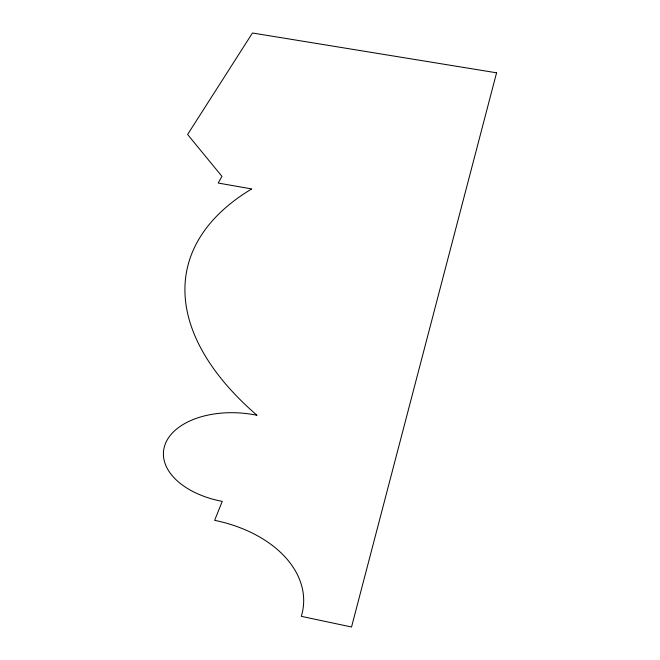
<?xml version="1.0" encoding="UTF-8"?>
<svg xmlns="http://www.w3.org/2000/svg" width="660" height="660" viewBox="0 0 660 660"><rect width="100%" height="100%" fill="white"/><g stroke="black" fill="none" stroke-linecap="round" stroke-linejoin="round"><path stroke-width="0.99" d="M496.576 72.814L351.533 627L301.307 616.341A118.783 79.835 3.3 0 0 214.615 520.319L222.255 501.385A75.397 45.144 5 0 1 165.454 443.553A75.397 45.144 5 0 1 257.004 415.288A386.842 193.033 11.5 0 1 251.691 188.95L218.204 183.035L221.966 176.377L187.605 134.492L252.466 33L496.576 72.814"/></g></svg>
